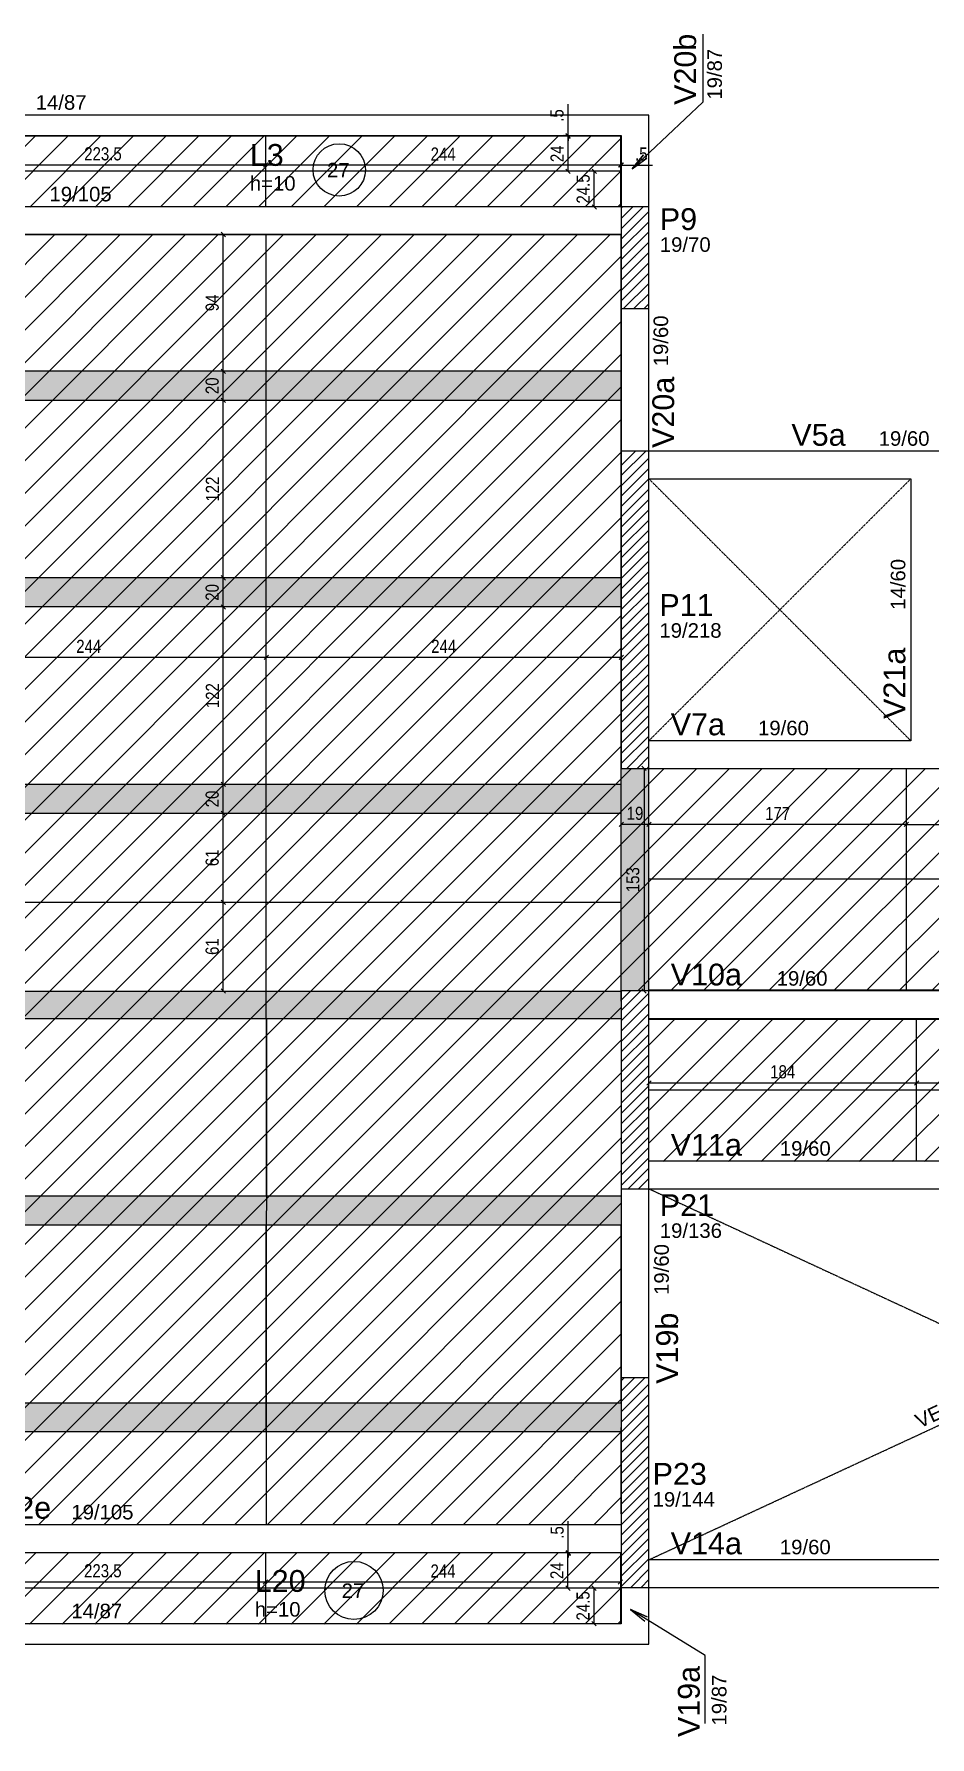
# Model space of a CAD drawing. Extents: x 2113 to 8441, y 350 to 3972.
# Drawn here: x 4570 to 5186, y 1948 to 3119 of the extents above; entities that cross this region are included whole.
import ezdxf

# ---------------------------------------------------------------- set-up
doc = ezdxf.new("R2010")
doc.units = 0
doc.linetypes.add('HIDDEN', pattern=[0.375, 0.25, -0.125])
for name, color, linetype in [('1', 1, 'Continuous'), ('2', 2, 'Continuous'), ('3', 3, 'Continuous'), ('4', 4, 'Continuous'), ('8', 8, 'Continuous'), ('COTA', 241, 'Continuous'), ('ES-VIGA', 3, 'Continuous'), ('Painéis', 200, 'Continuous'), ('Pilares', 5, 'Continuous'), ('SHAFT', 1, 'HIDDEN')]:
    doc.layers.add(name, color=color, linetype=linetype)
doc.layers.add('Hachura', color=251, linetype='Continuous', lineweight=9)
doc.layers.add('REAPROVEITAMENTO', color=251, linetype='Continuous', lineweight=9)
doc.styles.add('COTA TECNICA-50', font='techl___.ttf', dxfattribs={"height": 9})
doc.styles.get("Standard").update_dxf_attribs({"font": 'arial.ttf'})
doc.dimstyles.new('COTA PAINEL-50', dxfattribs={"dimtxt": 9, "dimasz": 3, "dimexe": 3, "dimexo": 3, "dimgap": 3, "dimtad": 1, "dimdec": 1, "dimzin": 12, "dimdsep": 46, "dimtxsty": 'COTA TECNICA-50', "dimblk1": 'OBLIQUE', "dimblk2": 'OBLIQUE', "dimsah": 1, "dimcen": 0.9, "dimclrd": 4, "dimclre": 4, "dimclrt": 240, "dimadec": 1, "dimazin": 3, "dimtfac": 1, "dimtdec": 1, "dimtmove": 0, "dimatfit": 3, "dimfxl": 1, "dimtolj": 1, "dimtzin": 12, "dimarcsym": 0})

# ---------------------------------------------------------------- blocks, each defined once
blk = doc.blocks.new('_Oblique')
at = {"color": 0, "linetype": 'ByBlock', "lineweight": -2}
blk.add_line((-0.5, -0.5), (0.5, 0.5), dxfattribs=at)
blk = doc.blocks.new('*D260')
at = {"layer": 'COTA', "color": 4, "lineweight": -2, "transparency": 16777216}
for p, q in [((4700.3, 2461), (4700.3, 2522)), ((4703.3, 2522), (4703.3, 2522))]:
    blk.add_line(p, q, dxfattribs=at)
at = {"layer": 'Defpoints', "color": 0, "transparency": 16777216}
for p in [(4700.3, 2522), (4700.3, 2522), (4700.3, 2461)]:
    blk.add_point(p, dxfattribs=at)
at = {"layer": 'COTA', "color": 4, "lineweight": -2, "transparency": 16777216, "xscale": 3, "yscale": 3, "zscale": 3}
for p, rotation in [((4700.3, 2522), 90), ((4700.3, 2461), 270)]:
    blk.add_blockref('_Oblique', p, dxfattribs=dict(at, rotation=rotation))
at = {"layer": 'COTA', "color": 240, "transparency": 16777216, "insert": (4692.7, 2491.5), "char_height": 9, "attachment_point": 5, "rotation": 90, "style": 'COTA TECNICA-50'}
blk.add_mtext('\\A1;61', dxfattribs=at)
blk = doc.blocks.new('*D150')
at = {"layer": 'COTA', "color": 4, "lineweight": -2, "transparency": 16777216}
blk.add_line((4700.3, 2522), (4700.3, 2583), dxfattribs=at)
at = {"layer": 'Defpoints', "color": 0, "transparency": 16777216}
for p in [(4700.3, 2583), (4700.3, 2583), (4700.3, 2522)]:
    blk.add_point(p, dxfattribs=at)
at = {"layer": 'COTA', "color": 4, "lineweight": -2, "transparency": 16777216, "xscale": 3, "yscale": 3, "zscale": 3}
for p, rotation in [((4700.3, 2583), 90), ((4700.3, 2522), 270)]:
    blk.add_blockref('_Oblique', p, dxfattribs=dict(at, rotation=rotation))
at = {"layer": 'COTA', "color": 240, "transparency": 16777216, "insert": (4692.7, 2552.5), "char_height": 9, "attachment_point": 5, "rotation": 90, "style": 'COTA TECNICA-50'}
blk.add_mtext('\\A1;61', dxfattribs=at)
blk = doc.blocks.new('*D151')
at = {"layer": 'COTA', "color": 4, "lineweight": -2, "transparency": 16777216}
blk.add_line((4973.8, 2690.3), (4729.8, 2690.3), dxfattribs=at)
at = {"layer": 'Defpoints', "color": 0, "transparency": 16777216}
for p in [(4729.8, 2690.3), (4729.8, 2690.3), (4973.8, 2690.3)]:
    blk.add_point(p, dxfattribs=at)
at = {"layer": 'COTA', "color": 4, "lineweight": -2, "transparency": 16777216, "xscale": 3, "yscale": 3, "zscale": 3, "rotation": 180}
blk.add_blockref('_Oblique', (4729.8, 2690.3), dxfattribs=at)
at = {"layer": 'COTA', "color": 4, "lineweight": -2, "transparency": 16777216, "xscale": 3, "yscale": 3, "zscale": 3}
blk.add_blockref('_Oblique', (4973.8, 2690.3), dxfattribs=at)
at = {"layer": 'COTA', "color": 240, "transparency": 16777216, "insert": (4851.8, 2697.9), "char_height": 9, "attachment_point": 5, "style": 'COTA TECNICA-50'}
blk.add_mtext('\\A1;244', dxfattribs=at)
blk = doc.blocks.new('*D152')
at = {"layer": 'COTA', "color": 4, "lineweight": -2, "transparency": 16777216}
for p, q in [((4485.8, 2693.3), (4485.8, 2693.3)), ((4729.8, 2690.3), (4485.8, 2690.3))]:
    blk.add_line(p, q, dxfattribs=at)
at = {"layer": 'Defpoints', "color": 0, "transparency": 16777216}
for p in [(4485.8, 2690.3), (4485.8, 2690.3), (4729.8, 2690.3)]:
    blk.add_point(p, dxfattribs=at)
at = {"layer": 'COTA', "color": 4, "lineweight": -2, "transparency": 16777216, "xscale": 3, "yscale": 3, "zscale": 3, "rotation": 180}
blk.add_blockref('_Oblique', (4485.8, 2690.3), dxfattribs=at)
at = {"layer": 'COTA', "color": 4, "lineweight": -2, "transparency": 16777216, "xscale": 3, "yscale": 3, "zscale": 3}
blk.add_blockref('_Oblique', (4729.8, 2690.3), dxfattribs=at)
at = {"layer": 'COTA', "color": 240, "transparency": 16777216, "insert": (4607.8, 2697.9), "char_height": 9, "attachment_point": 5, "style": 'COTA TECNICA-50'}
blk.add_mtext('\\A1;244', dxfattribs=at)
blk = doc.blocks.new('*D162')
at = {"layer": 'COTA', "color": 4, "lineweight": -2, "transparency": 16777216}
blk.add_line((4700.3, 2583), (4700.3, 2603), dxfattribs=at)
at = {"layer": 'Defpoints', "color": 0, "transparency": 16777216}
for p in [(4700.3, 2603), (4700.3, 2603), (4700.3, 2583)]:
    blk.add_point(p, dxfattribs=at)
at = {"layer": 'COTA', "color": 4, "lineweight": -2, "transparency": 16777216, "xscale": 3, "yscale": 3, "zscale": 3}
for p, rotation in [((4700.3, 2603), 90), ((4700.3, 2583), 270)]:
    blk.add_blockref('_Oblique', p, dxfattribs=dict(at, rotation=rotation))
at = {"layer": 'COTA', "color": 240, "transparency": 16777216, "insert": (4692.7, 2593), "char_height": 9, "attachment_point": 5, "rotation": 90, "style": 'COTA TECNICA-50'}
blk.add_mtext('\\A1;20', dxfattribs=at)
blk = doc.blocks.new('*D163')
at = {"layer": 'COTA', "color": 4, "lineweight": -2, "transparency": 16777216}
blk.add_line((4700.3, 2603), (4700.3, 2725), dxfattribs=at)
at = {"layer": 'Defpoints', "color": 0, "transparency": 16777216}
for p in [(4700.3, 2725), (4700.3, 2725), (4700.3, 2603)]:
    blk.add_point(p, dxfattribs=at)
at = {"layer": 'COTA', "color": 4, "lineweight": -2, "transparency": 16777216, "xscale": 3, "yscale": 3, "zscale": 3}
for p, rotation in [((4700.3, 2725), 90), ((4700.3, 2603), 270)]:
    blk.add_blockref('_Oblique', p, dxfattribs=dict(at, rotation=rotation))
at = {"layer": 'COTA', "color": 240, "transparency": 16777216, "insert": (4692.8, 2664), "char_height": 9, "attachment_point": 5, "rotation": 90, "style": 'COTA TECNICA-50'}
blk.add_mtext('\\A1;122', dxfattribs=at)
blk = doc.blocks.new('*D96')
at = {"layer": 'COTA', "color": 4, "lineweight": -2, "transparency": 16777216}
blk.add_line((4700.3, 2725), (4700.3, 2745), dxfattribs=at)
at = {"layer": 'Defpoints', "color": 0, "transparency": 16777216}
for p in [(4700.3, 2745), (4700.3, 2745), (4700.3, 2725)]:
    blk.add_point(p, dxfattribs=at)
at = {"layer": 'COTA', "color": 4, "lineweight": -2, "transparency": 16777216, "xscale": 3, "yscale": 3, "zscale": 3}
for p, rotation in [((4700.3, 2745), 90), ((4700.3, 2725), 270)]:
    blk.add_blockref('_Oblique', p, dxfattribs=dict(at, rotation=rotation))
at = {"layer": 'COTA', "color": 240, "transparency": 16777216, "insert": (4692.7, 2735), "char_height": 9, "attachment_point": 5, "rotation": 90, "style": 'COTA TECNICA-50'}
blk.add_mtext('\\A1;20', dxfattribs=at)
blk = doc.blocks.new('*D97')
at = {"layer": 'COTA', "color": 4, "lineweight": -2, "transparency": 16777216}
blk.add_line((4700.3, 2745), (4700.3, 2867), dxfattribs=at)
at = {"layer": 'Defpoints', "color": 0, "transparency": 16777216}
for p in [(4700.3, 2867), (4700.3, 2867), (4700.3, 2745)]:
    blk.add_point(p, dxfattribs=at)
at = {"layer": 'COTA', "color": 4, "lineweight": -2, "transparency": 16777216, "xscale": 3, "yscale": 3, "zscale": 3}
for p, rotation in [((4700.3, 2867), 90), ((4700.3, 2745), 270)]:
    blk.add_blockref('_Oblique', p, dxfattribs=dict(at, rotation=rotation))
at = {"layer": 'COTA', "color": 240, "transparency": 16777216, "insert": (4692.8, 2806), "char_height": 9, "attachment_point": 5, "rotation": 90, "style": 'COTA TECNICA-50'}
blk.add_mtext('\\A1;122', dxfattribs=at)
blk = doc.blocks.new('*D98')
at = {"layer": 'COTA', "color": 4, "lineweight": -2, "transparency": 16777216}
blk.add_line((4700.3, 2867), (4700.3, 2887), dxfattribs=at)
at = {"layer": 'Defpoints', "color": 0, "transparency": 16777216}
for p in [(4700.3, 2887), (4700.3, 2887), (4700.3, 2867)]:
    blk.add_point(p, dxfattribs=at)
at = {"layer": 'COTA', "color": 4, "lineweight": -2, "transparency": 16777216, "xscale": 3, "yscale": 3, "zscale": 3}
for p, rotation in [((4700.3, 2887), 90), ((4700.3, 2867), 270)]:
    blk.add_blockref('_Oblique', p, dxfattribs=dict(at, rotation=rotation))
at = {"layer": 'COTA', "color": 240, "transparency": 16777216, "insert": (4692.7, 2877), "char_height": 9, "attachment_point": 5, "rotation": 90, "style": 'COTA TECNICA-50'}
blk.add_mtext('\\A1;20', dxfattribs=at)
blk = doc.blocks.new('*D99')
at = {"layer": 'COTA', "color": 4, "lineweight": -2, "transparency": 16777216}
blk.add_line((4700.3, 2887), (4700.3, 2981), dxfattribs=at)
at = {"layer": 'Defpoints', "color": 0, "transparency": 16777216}
for p in [(4700.3, 2981), (4700.3, 2981), (4700.3, 2887)]:
    blk.add_point(p, dxfattribs=at)
at = {"layer": 'COTA', "color": 4, "lineweight": -2, "transparency": 16777216, "xscale": 3, "yscale": 3, "zscale": 3}
for p, rotation in [((4700.3, 2981), 90), ((4700.3, 2887), 270)]:
    blk.add_blockref('_Oblique', p, dxfattribs=dict(at, rotation=rotation))
at = {"layer": 'COTA', "color": 240, "transparency": 16777216, "insert": (4692.7, 2934), "char_height": 9, "attachment_point": 5, "rotation": 90, "style": 'COTA TECNICA-50'}
blk.add_mtext('\\A1;94', dxfattribs=at)
blk = doc.blocks.new('*D109')
at = {"layer": 'COTA', "color": 4, "lineweight": -2, "transparency": 16777216}
for p, q in [((5169.8, 2578.5), (5169.8, 2578.5)), ((5169.8, 2575.5), (5291.8, 2575.5)), ((5291.8, 2578.5), (5291.8, 2578.5))]:
    blk.add_line(p, q, dxfattribs=at)
at = {"layer": 'Defpoints', "color": 0, "transparency": 16777216}
for p in [(5169.8, 2575.5), (5291.8, 2575.5), (5291.8, 2575.5)]:
    blk.add_point(p, dxfattribs=at)
at = {"layer": 'COTA', "color": 4, "lineweight": -2, "transparency": 16777216, "xscale": 3, "yscale": 3, "zscale": 3, "rotation": 180}
blk.add_blockref('_Oblique', (5169.8, 2575.5), dxfattribs=at)
at = {"layer": 'COTA', "color": 4, "lineweight": -2, "transparency": 16777216, "xscale": 3, "yscale": 3, "zscale": 3}
blk.add_blockref('_Oblique', (5291.8, 2575.5), dxfattribs=at)
at = {"layer": 'COTA', "color": 240, "transparency": 16777216, "insert": (5230.8, 2583), "char_height": 9, "attachment_point": 5, "style": 'COTA TECNICA-50'}
blk.add_mtext('\\A1;122', dxfattribs=at)
blk = doc.blocks.new('*D111')
at = {"layer": 'COTA', "color": 4, "lineweight": -2, "transparency": 16777216}
blk.add_line((5169.8, 2575.5), (4992.8, 2575.5), dxfattribs=at)
at = {"layer": 'Defpoints', "color": 0, "transparency": 16777216}
for p in [(4992.8, 2575.5), (4992.8, 2575.5), (5169.8, 2575.5)]:
    blk.add_point(p, dxfattribs=at)
at = {"layer": 'COTA', "color": 4, "lineweight": -2, "transparency": 16777216, "xscale": 3, "yscale": 3, "zscale": 3, "rotation": 180}
blk.add_blockref('_Oblique', (4992.8, 2575.5), dxfattribs=at)
at = {"layer": 'COTA', "color": 4, "lineweight": -2, "transparency": 16777216, "xscale": 3, "yscale": 3, "zscale": 3}
blk.add_blockref('_Oblique', (5169.8, 2575.5), dxfattribs=at)
at = {"layer": 'COTA', "color": 240, "transparency": 16777216, "insert": (5081.3, 2583), "char_height": 9, "attachment_point": 5, "style": 'COTA TECNICA-50'}
blk.add_mtext('\\A1;177', dxfattribs=at)
blk = doc.blocks.new('*D112')
at = {"layer": 'COTA', "color": 4, "lineweight": -2, "transparency": 16777216}
blk.add_line((4992.8, 2575.5), (4973.8, 2575.5), dxfattribs=at)
at = {"layer": 'Defpoints', "color": 0, "transparency": 16777216}
for p in [(4973.8, 2575.5), (4973.8, 2575.5), (4992.8, 2575.5)]:
    blk.add_point(p, dxfattribs=at)
at = {"layer": 'COTA', "color": 4, "lineweight": -2, "transparency": 16777216, "xscale": 3, "yscale": 3, "zscale": 3, "rotation": 180}
blk.add_blockref('_Oblique', (4973.8, 2575.5), dxfattribs=at)
at = {"layer": 'COTA', "color": 4, "lineweight": -2, "transparency": 16777216, "xscale": 3, "yscale": 3, "zscale": 3}
blk.add_blockref('_Oblique', (4992.8, 2575.5), dxfattribs=at)
at = {"layer": 'COTA', "color": 240, "transparency": 16777216, "insert": (4983.3, 2583.1), "char_height": 9, "attachment_point": 5, "style": 'COTA TECNICA-50'}
blk.add_mtext('\\A1;19', dxfattribs=at)
blk = doc.blocks.new('*D246')
at = {"layer": 'COTA', "color": 4, "lineweight": -2, "transparency": 16777216}
for p, q in [((4989.5, 2614), (4989.5, 2461)), ((4989.8, 2461), (4986.5, 2461))]:
    blk.add_line(p, q, dxfattribs=at)
at = {"layer": 'Defpoints', "color": 0, "transparency": 16777216}
for p in [(4989.5, 2614), (4989.5, 2461), (4992.8, 2461)]:
    blk.add_point(p, dxfattribs=at)
at = {"layer": 'COTA', "color": 4, "lineweight": -2, "transparency": 16777216, "xscale": 3, "yscale": 3, "zscale": 3}
for p, rotation in [((4989.5, 2614), 90), ((4989.5, 2461), 270)]:
    blk.add_blockref('_Oblique', p, dxfattribs=dict(at, rotation=rotation))
at = {"layer": 'COTA', "color": 240, "transparency": 16777216, "insert": (4981.8, 2537.5), "char_height": 9, "attachment_point": 5, "rotation": 90, "style": 'COTA TECNICA-50'}
blk.add_mtext('\\A1;153', dxfattribs=at)
blk = doc.blocks.new('*D248')
at = {"layer": 'COTA', "color": 4, "lineweight": -2, "transparency": 16777216}
for p, q in [((4992.8, 2395.8), (4992.8, 2400.8)), ((5176.8, 2395.6), (5176.8, 2400.8)), ((4992.8, 2397.8), (5176.8, 2397.8))]:
    blk.add_line(p, q, dxfattribs=at)
at = {"layer": 'Defpoints', "color": 0, "transparency": 16777216}
for p in [(4992.8, 2392.8), (5176.8, 2397.8), (5176.8, 2392.6)]:
    blk.add_point(p, dxfattribs=at)
at = {"layer": 'COTA', "color": 4, "lineweight": -2, "transparency": 16777216, "xscale": 3, "yscale": 3, "zscale": 3, "rotation": 180}
blk.add_blockref('_Oblique', (4992.8, 2397.8), dxfattribs=at)
at = {"layer": 'COTA', "color": 4, "lineweight": -2, "transparency": 16777216, "xscale": 3, "yscale": 3, "zscale": 3}
blk.add_blockref('_Oblique', (5176.8, 2397.8), dxfattribs=at)
at = {"layer": 'COTA', "color": 240, "transparency": 16777216, "insert": (5084.8, 2405.4), "char_height": 9, "attachment_point": 5, "style": 'COTA TECNICA-50'}
blk.add_mtext('\\A1;184', dxfattribs=at)
blk = doc.blocks.new('*D249')
at = {"layer": 'COTA', "color": 4, "lineweight": -2, "transparency": 16777216}
blk.add_line((5176.8, 2397.8), (5298.8, 2397.8), dxfattribs=at)
at = {"layer": 'Defpoints', "color": 0, "transparency": 16777216}
for p in [(5176.8, 2397.8), (5298.8, 2397.8), (5298.8, 2397.8)]:
    blk.add_point(p, dxfattribs=at)
at = {"layer": 'COTA', "color": 4, "lineweight": -2, "transparency": 16777216, "xscale": 3, "yscale": 3, "zscale": 3, "rotation": 180}
blk.add_blockref('_Oblique', (5176.8, 2397.8), dxfattribs=at)
at = {"layer": 'COTA', "color": 4, "lineweight": -2, "transparency": 16777216, "xscale": 3, "yscale": 3, "zscale": 3}
blk.add_blockref('_Oblique', (5298.8, 2397.8), dxfattribs=at)
at = {"layer": 'COTA', "color": 240, "transparency": 16777216, "insert": (5237.8, 2405.3), "char_height": 9, "attachment_point": 5, "style": 'COTA TECNICA-50'}
blk.add_mtext('\\A1;122', dxfattribs=at)
blk = doc.blocks.new('*D79')
at = {"layer": 'COTA', "color": 4, "lineweight": -2, "transparency": 16777216}
blk.add_line((4955.3, 3000), (4955.3, 3024.5), dxfattribs=at)
at = {"layer": 'Defpoints', "color": 0, "transparency": 16777216}
for p in [(4955.3, 3024.5), (4955.3, 3024.5), (4955.3, 3000)]:
    blk.add_point(p, dxfattribs=at)
at = {"layer": 'COTA', "color": 4, "lineweight": -2, "transparency": 16777216, "xscale": 3, "yscale": 3, "zscale": 3}
for p, rotation in [((4955.3, 3024.5), 90), ((4955.3, 3000), 270)]:
    blk.add_blockref('_Oblique', p, dxfattribs=dict(at, rotation=rotation))
at = {"layer": 'COTA', "color": 240, "transparency": 16777216, "insert": (4947.7, 3012.3), "char_height": 9, "attachment_point": 5, "rotation": 90, "style": 'COTA TECNICA-50'}
blk.add_mtext('\\A1;24.5', dxfattribs=at)
blk = doc.blocks.new('*D80')
at = {"layer": 'COTA', "color": 4, "lineweight": -2, "transparency": 16777216}
blk.add_line((4937.3, 3024.5), (4937.3, 3048.5), dxfattribs=at)
at = {"layer": 'Defpoints', "color": 0, "transparency": 16777216}
for p in [(4937.3, 3048.5), (4937.3, 3048.5), (4937.3, 3024.5)]:
    blk.add_point(p, dxfattribs=at)
at = {"layer": 'COTA', "color": 4, "lineweight": -2, "transparency": 16777216, "xscale": 3, "yscale": 3, "zscale": 3}
for p, rotation in [((4937.3, 3048.5), 90), ((4937.3, 3024.5), 270)]:
    blk.add_blockref('_Oblique', p, dxfattribs=dict(at, rotation=rotation))
at = {"layer": 'COTA', "color": 240, "transparency": 16777216, "insert": (4929.7, 3036.5), "char_height": 9, "attachment_point": 5, "rotation": 90, "style": 'COTA TECNICA-50'}
blk.add_mtext('\\A1;24', dxfattribs=at)
blk = doc.blocks.new('*D81')
at = {"layer": 'COTA', "color": 4, "lineweight": -2, "transparency": 16777216}
for p, q in [((4937.3, 3049), (4937.3, 3070.6)), ((4934.5, 3049), (4934.3, 3049)), ((4937.3, 3048.5), (4937.3, 3049)), ((4937.3, 3048.5), (4937.3, 3045.5))]:
    blk.add_line(p, q, dxfattribs=at)
at = {"layer": 'Defpoints', "color": 0, "transparency": 16777216}
for p in [(4937.3, 3049), (4937.3, 3048.5), (4937.5, 3049)]:
    blk.add_point(p, dxfattribs=at)
at = {"layer": 'COTA', "color": 4, "lineweight": -2, "transparency": 16777216, "xscale": 3, "yscale": 3, "zscale": 3}
for p, rotation in [((4937.3, 3049), 270), ((4937.3, 3048.5), 90)]:
    blk.add_blockref('_Oblique', p, dxfattribs=dict(at, rotation=rotation))
at = {"layer": 'COTA', "color": 240, "transparency": 16777216, "insert": (4929.7, 3062.8), "char_height": 9, "attachment_point": 5, "rotation": 90, "style": 'COTA TECNICA-50'}
blk.add_mtext('\\A1;.5', dxfattribs=at)
blk = doc.blocks.new('*D238')
at = {"layer": 'COTA', "color": 4, "lineweight": -2, "transparency": 16777216}
for p, q in [((4729.4, 3031.4), (4729.4, 3031.7)), ((4973.4, 3028.7), (4729.4, 3028.7))]:
    blk.add_line(p, q, dxfattribs=at)
at = {"layer": 'Defpoints', "color": 0, "transparency": 16777216}
for p in [(4729.4, 3028.7), (4729.4, 3028.4), (4973.4, 3028.7)]:
    blk.add_point(p, dxfattribs=at)
at = {"layer": 'COTA', "color": 4, "lineweight": -2, "transparency": 16777216, "xscale": 3, "yscale": 3, "zscale": 3, "rotation": 180}
blk.add_blockref('_Oblique', (4729.4, 3028.7), dxfattribs=at)
at = {"layer": 'COTA', "color": 4, "lineweight": -2, "transparency": 16777216, "xscale": 3, "yscale": 3, "zscale": 3}
blk.add_blockref('_Oblique', (4973.4, 3028.7), dxfattribs=at)
at = {"layer": 'COTA', "color": 240, "transparency": 16777216, "insert": (4851.4, 3036.3), "char_height": 9, "attachment_point": 5, "style": 'COTA TECNICA-50'}
blk.add_mtext('\\A1;244', dxfattribs=at)
blk = doc.blocks.new('*D82')
at = {"layer": 'COTA', "color": 4, "lineweight": -2, "transparency": 16777216}
blk.add_line((4729.4, 3028.7), (4505.9, 3028.7), dxfattribs=at)
at = {"layer": 'Defpoints', "color": 0, "transparency": 16777216}
for p in [(4505.9, 3028.7), (4505.9, 3028.7), (4729.4, 3028.7)]:
    blk.add_point(p, dxfattribs=at)
at = {"layer": 'COTA', "color": 4, "lineweight": -2, "transparency": 16777216, "xscale": 3, "yscale": 3, "zscale": 3, "rotation": 180}
blk.add_blockref('_Oblique', (4505.9, 3028.7), dxfattribs=at)
at = {"layer": 'COTA', "color": 4, "lineweight": -2, "transparency": 16777216, "xscale": 3, "yscale": 3, "zscale": 3}
blk.add_blockref('_Oblique', (4729.4, 3028.7), dxfattribs=at)
at = {"layer": 'COTA', "color": 240, "transparency": 16777216, "insert": (4617.6, 3036.4), "char_height": 9, "attachment_point": 5, "style": 'COTA TECNICA-50'}
blk.add_mtext('\\A1;223.5', dxfattribs=at)
blk = doc.blocks.new('*D91')
at = {"layer": 'COTA', "color": 4, "lineweight": -2, "transparency": 16777216}
blk.add_line((4955.2, 2026), (4955.2, 2050.5), dxfattribs=at)
at = {"layer": 'Defpoints', "color": 0, "transparency": 16777216}
for p in [(4955.2, 2050.5), (4955.2, 2050.5), (4955.2, 2026)]:
    blk.add_point(p, dxfattribs=at)
at = {"layer": 'COTA', "color": 4, "lineweight": -2, "transparency": 16777216, "xscale": 3, "yscale": 3, "zscale": 3}
for p, rotation in [((4955.2, 2050.5), 90), ((4955.2, 2026), 270)]:
    blk.add_blockref('_Oblique', p, dxfattribs=dict(at, rotation=rotation))
at = {"layer": 'COTA', "color": 240, "transparency": 16777216, "insert": (4947.6, 2038.3), "char_height": 9, "attachment_point": 5, "rotation": 90, "style": 'COTA TECNICA-50'}
blk.add_mtext('\\A1;24.5', dxfattribs=at)
blk = doc.blocks.new('*D92')
at = {"layer": 'COTA', "color": 4, "lineweight": -2, "transparency": 16777216}
blk.add_line((4937.2, 2050.5), (4937.2, 2074.5), dxfattribs=at)
at = {"layer": 'Defpoints', "color": 0, "transparency": 16777216}
for p in [(4937.2, 2074.5), (4937.2, 2074.5), (4937.2, 2050.5)]:
    blk.add_point(p, dxfattribs=at)
at = {"layer": 'COTA', "color": 4, "lineweight": -2, "transparency": 16777216, "xscale": 3, "yscale": 3, "zscale": 3}
for p, rotation in [((4937.2, 2074.5), 90), ((4937.2, 2050.5), 270)]:
    blk.add_blockref('_Oblique', p, dxfattribs=dict(at, rotation=rotation))
at = {"layer": 'COTA', "color": 240, "transparency": 16777216, "insert": (4929.6, 2062.5), "char_height": 9, "attachment_point": 5, "rotation": 90, "style": 'COTA TECNICA-50'}
blk.add_mtext('\\A1;24', dxfattribs=at)
blk = doc.blocks.new('*D93')
at = {"layer": 'COTA', "color": 4, "lineweight": -2, "transparency": 16777216}
for p, q in [((4937.4, 2075), (4937.4, 2096.6)), ((4937.4, 2074.5), (4937.4, 2075)), ((4937.4, 2074.5), (4937.4, 2071.5))]:
    blk.add_line(p, q, dxfattribs=at)
at = {"layer": 'Defpoints', "color": 0, "transparency": 16777216}
for p in [(4937.4, 2075), (4937.4, 2075), (4937.4, 2074.5)]:
    blk.add_point(p, dxfattribs=at)
at = {"layer": 'COTA', "color": 4, "lineweight": -2, "transparency": 16777216, "xscale": 3, "yscale": 3, "zscale": 3}
for p, rotation in [((4937.4, 2075), 270), ((4937.4, 2074.5), 90)]:
    blk.add_blockref('_Oblique', p, dxfattribs=dict(at, rotation=rotation))
at = {"layer": 'COTA', "color": 240, "transparency": 16777216, "insert": (4929.8, 2088.8), "char_height": 9, "attachment_point": 5, "rotation": 90, "style": 'COTA TECNICA-50'}
blk.add_mtext('\\A1;.5', dxfattribs=at)
blk = doc.blocks.new('*D243')
at = {"layer": 'COTA', "color": 4, "lineweight": -2, "transparency": 16777216}
blk.add_line((4973.3, 2054.7), (4729.3, 2054.7), dxfattribs=at)
at = {"layer": 'Defpoints', "color": 0, "transparency": 16777216}
for p in [(4729.3, 2054.7), (4729.3, 2054.7), (4973.3, 2054.7)]:
    blk.add_point(p, dxfattribs=at)
at = {"layer": 'COTA', "color": 4, "lineweight": -2, "transparency": 16777216, "xscale": 3, "yscale": 3, "zscale": 3, "rotation": 180}
blk.add_blockref('_Oblique', (4729.3, 2054.7), dxfattribs=at)
at = {"layer": 'COTA', "color": 4, "lineweight": -2, "transparency": 16777216, "xscale": 3, "yscale": 3, "zscale": 3}
blk.add_blockref('_Oblique', (4973.3, 2054.7), dxfattribs=at)
at = {"layer": 'COTA', "color": 240, "transparency": 16777216, "insert": (4851.3, 2062.3), "char_height": 9, "attachment_point": 5, "style": 'COTA TECNICA-50'}
blk.add_mtext('\\A1;244', dxfattribs=at)
blk = doc.blocks.new('*D94')
at = {"layer": 'COTA', "color": 4, "lineweight": -2, "transparency": 16777216}
blk.add_line((4729.3, 2054.7), (4505.8, 2054.7), dxfattribs=at)
at = {"layer": 'Defpoints', "color": 0, "transparency": 16777216}
for p in [(4505.8, 2054.7), (4505.8, 2054.7), (4729.3, 2054.7)]:
    blk.add_point(p, dxfattribs=at)
at = {"layer": 'COTA', "color": 4, "lineweight": -2, "transparency": 16777216, "xscale": 3, "yscale": 3, "zscale": 3, "rotation": 180}
blk.add_blockref('_Oblique', (4505.8, 2054.7), dxfattribs=at)
at = {"layer": 'COTA', "color": 4, "lineweight": -2, "transparency": 16777216, "xscale": 3, "yscale": 3, "zscale": 3}
blk.add_blockref('_Oblique', (4729.3, 2054.7), dxfattribs=at)
at = {"layer": 'COTA', "color": 240, "transparency": 16777216, "insert": (4617.5, 2062.4), "char_height": 9, "attachment_point": 5, "style": 'COTA TECNICA-50'}
blk.add_mtext('\\A1;223.5', dxfattribs=at)
blk = doc.blocks.new('*D48')
at = {"layer": 'COTA', "color": 4, "lineweight": -2, "transparency": 16777216}
for p, q in [((4973.4, 3028.7), (4970.4, 3028.7)), ((4973.4, 3028.7), (4973.8, 3028.7)), ((4973.8, 3028.7), (4995.4, 3028.7))]:
    blk.add_line(p, q, dxfattribs=at)
at = {"layer": 'Defpoints', "color": 0, "transparency": 16777216}
for p in [(4973.4, 3028.7), (4973.8, 3028.7), (4973.8, 3028.7)]:
    blk.add_point(p, dxfattribs=at)
at = {"layer": 'COTA', "color": 4, "lineweight": -2, "transparency": 16777216, "xscale": 3, "yscale": 3, "zscale": 3}
blk.add_blockref('_Oblique', (4973.4, 3028.7), dxfattribs=at)
at = {"layer": 'COTA', "color": 4, "lineweight": -2, "transparency": 16777216, "xscale": 3, "yscale": 3, "zscale": 3, "rotation": 180}
blk.add_blockref('_Oblique', (4973.8, 3028.7), dxfattribs=at)
at = {"layer": 'COTA', "color": 240, "transparency": 16777216, "insert": (4987.6, 3036.3), "char_height": 9, "attachment_point": 5, "style": 'COTA TECNICA-50'}
blk.add_mtext('\\A1;.5', dxfattribs=at)

msp = doc.modelspace()

# ---------------------------------------------------------------- hatches: boundary and pattern name
at = {"layer": 'Hachura', "linetype": 'ByBlock'}
h = msp.add_hatch(color=256, dxfattribs=at)
h.dxf.hatch_style = 1
h.paths.add_polyline_path([(3041.34, 2886.99), (3041.34, 2866.96), (4973.84, 2866.96), (4973.84, 2886.99)])
h = msp.add_hatch(color=256, dxfattribs=at)
h.dxf.hatch_style = 1
h.paths.add_polyline_path([(3041.34, 2744.99), (3041.34, 2724.96), (4973.84, 2724.96), (4973.84, 2744.99)])
h = msp.add_hatch(color=256, dxfattribs=at)
h.dxf.hatch_style = 1
h.paths.add_polyline_path([(4992.8, 2460.99), (4973.76, 2460.99), (4973.84, 2613.99), (4992.89, 2613.99)])
h = msp.add_hatch(color=256, dxfattribs=at)
h.dxf.hatch_style = 1
h.paths.add_polyline_path([(3388.34, 2602.99), (3388.34, 2582.96), (4973.84, 2582.96), (4973.84, 2602.99)])
h.paths.add_polyline_path([(3122.35, 2602.99), (3122.35, 2582.96), (3369.34, 2582.96), (3369.34, 2602.99)])
h = msp.add_hatch(color=256, dxfattribs=at)
h.dxf.hatch_style = 1
h.paths.add_polyline_path([(4973.84, 2460.99), (4546.34, 2460.99), (4546.34, 2441.99), (4973.84, 2441.99)])
h = msp.add_hatch(color=256, dxfattribs=at)
h.dxf.hatch_style = 1
h.paths.add_polyline_path([(4730.02, 2319.99), (4730.02, 2299.95), (4485.94, 2299.95), (4485.94, 2319.99)])
h = msp.add_hatch(color=256, dxfattribs=at)
h.dxf.hatch_style = 1
h.paths.add_polyline_path([(4973.85, 2319.99), (4973.85, 2299.95), (4729.94, 2299.95), (4729.94, 2319.99)])
h = msp.add_hatch(color=256, dxfattribs=at)
h.dxf.hatch_style = 1
h.paths.add_polyline_path([(4729.77, 2177.95), (4729.77, 2157.92), (4485.7, 2157.92), (4485.7, 2177.95)])
h = msp.add_hatch(color=256, dxfattribs=at)
h.dxf.hatch_style = 1
h.paths.add_polyline_path([(4973.85, 2177.95), (4973.85, 2157.92), (4729.77, 2157.92), (4729.77, 2177.95)])
at = {"layer": 'REAPROVEITAMENTO', "linetype": 'ByBlock'}
h = msp.add_hatch(dxfattribs=at)
h.set_pattern_fill('ANSI31', color=256, scale=5, style=2)
h.set_pattern_definition([(45, (-119.712, 176.307), (-11.22532, 11.22532), [])])
h.paths.add_polyline_path([(4973.85, 3049.14), (4505.85, 3048.92), (4505.85, 2999.84), (4973.85, 3000.05)])
h = msp.add_hatch(dxfattribs=at)
h.set_pattern_fill('ANSI31', color=256, scale=5, style=2)
h.set_pattern_definition([(45, (-177.575, 59.765), (-11.22532, 11.22532), [])])
h.paths.add_polyline_path([(4973.84, 2980.99), (3122.34, 2980.99), (3041.34, 2980.99), (3041.34, 2094.03), (4973.84, 2094.03)])
h = msp.add_hatch(dxfattribs=at)
h.set_pattern_fill('ANSI31', color=256, scale=5, style=2)
h.set_pattern_definition([(45, (-177.571, 59.747), (-11.22532, 11.22532), [])])
h.paths.add_polyline_path([(5561.84, 2613.97), (5376.35, 2613.97), (4973.84, 2613.97), (4973.84, 2461.47), (5561.84, 2461.47)])
h.paths.add_polyline_path([(5334.43, 2484.13), (5334.43, 2515.82), (5315.91, 2515.82), (5315.91, 2484.13)], flags=16)
h = msp.add_hatch(dxfattribs=at)
h.set_pattern_fill('ANSI31', color=256, scale=5, style=2)
h.set_pattern_definition([(45, (-177.627, 59.583), (-11.22532, 11.22532), [])])
h.paths.add_polyline_path([(5542.79, 2441.27), (4992.79, 2441.31), (4992.79, 2343.8), (5542.79, 2343.77)])
h.paths.add_polyline_path([(5052.85, 2417.76), (5095.35, 2417.76), (5095.35, 2440.35), (5052.85, 2440.35)], flags=16)
h.paths.add_polyline_path([(5054.07, 2401.8), (5090.64, 2401.8), (5090.64, 2417.11), (5054.07, 2417.11)], flags=16)
h.paths.add_polyline_path([(5072.67, 2396.49), (5096.01, 2396.49), (5096.01, 2415.02), (5072.67, 2415.02)], flags=16)
h.paths.add_polyline_path([(5097.61, 2401.5), (5162.43, 2401.5), (5162.43, 2438.81), (5097.61, 2438.81)], flags=16)
h = msp.add_hatch(dxfattribs=at)
h.set_pattern_fill('ANSI31', color=256, scale=5, style=2)
h.set_pattern_definition([(45, (-119.794, -797.79), (-11.22532, 11.22532), [])])
h.paths.add_polyline_path([(4973.77, 2075.08), (4505.77, 2074.86), (4505.77, 2025.75), (4973.77, 2025.95)])

# ---------------------------------------------------------------- linework, layer by layer
at = {"layer": '1', "linetype": 'Continuous'}
for p, q in [((4992.84, 3063.03), (4992.84, 3063.03)), ((4992.84, 3063.03), (4992.84, 3063.03)), ((4992.84, 3063.03), (4992.84, 3063.03)), ((4973.84, 3049.03), (4973.84, 3049.03)), ((4973.84, 3049.03), (4973.84, 3049.03)), ((4973.84, 3049.03), (4973.84, 3049.03)), ((4973.84, 3049.03), (4973.84, 3049.03)), ((4667.99, 2094.03), (4667.99, 2094.03)), ((4973.85, 2026.03), (4973.85, 2026.03)), ((4973.85, 2026.03), (4973.85, 2026.03)), ((4992.85, 2012.03), (4992.85, 2012.03)), ((4992.85, 2012.03), (4992.85, 2012.03)), ((4992.85, 2012.03), (4992.85, 2012.03))]:
    msp.add_line(p, q, dxfattribs=at)
at = {"layer": '3', "color": 1, "linetype": 'Continuous'}
for centre, radius in [((4780, 3025.43), 18), ((4790.08, 2048.91), 20)]:
    msp.add_circle(centre, radius, dxfattribs=at)
at = {"layer": '8', "linetype": 'Continuous'}
for p, q in [((4973.84, 2984.96), (4988.91, 3000.03)), ((4973.84, 2992.03), (4981.84, 3000.03)), ((4973.84, 2999.1), (4974.77, 3000.03)), ((4973.84, 2977.89), (4992.84, 2996.89)), ((4992.84, 3000.03), (4992.84, 3000.03)), ((4992.84, 3000.03), (4992.84, 3000.03)), ((4973.84, 2970.81), (4992.84, 2989.81)), ((4973.84, 2963.74), (4992.84, 2982.74)), ((4973.84, 2981.03), (4973.84, 2981.03)), ((4973.84, 2956.67), (4992.84, 2975.67)), ((4973.84, 2949.6), (4992.84, 2968.6)), ((4973.84, 2942.53), (4992.84, 2961.53)), ((4983.34, 2965.03), (4983.34, 2965.03)), ((4973.84, 2935.46), (4992.84, 2954.46)), ((4975.48, 2930.03), (4992.84, 2947.39)), ((4982.55, 2930.03), (4992.84, 2940.32)), ((4973.84, 2930.03), (4973.84, 2930.03)), ((4973.84, 2930.03), (4973.84, 2930.03)), ((4989.62, 2930.03), (4992.84, 2933.25)), ((4992.84, 2930.03), (4992.84, 2930.03)), ((4992.84, 2930.03), (4992.84, 2930.03)), ((4973.84, 2815.25), (4990.62, 2832.03)), ((4973.84, 2822.32), (4983.55, 2832.03)), ((4973.84, 2808.18), (4992.84, 2827.18)), ((4992.84, 2832.03), (4992.84, 2832.03)), ((4973.84, 2801.11), (4992.84, 2820.11)), ((4973.84, 2794.04), (4992.84, 2813.04)), ((4973.84, 2786.97), (4992.84, 2805.97)), ((4973.84, 2779.9), (4992.84, 2798.9)), ((4973.84, 2772.82), (4992.84, 2791.82)), ((4973.84, 2765.75), (4992.84, 2784.75)), ((4973.84, 2758.68), (4992.84, 2777.68)), ((4973.84, 2751.61), (4992.84, 2770.61)), ((4973.84, 2744.54), (4992.84, 2763.54)), ((4973.84, 2737.47), (4992.84, 2756.47)), ((4973.84, 2730.4), (4992.84, 2749.4)), ((4973.84, 2723.33), (4992.84, 2742.33)), ((4973.84, 2716.26), (4992.84, 2735.26)), ((4973.84, 2709.18), (4992.84, 2728.18)), ((4973.84, 2702.11), (4992.84, 2721.11)), ((4983.34, 2723.03), (4983.34, 2723.03)), ((4973.84, 2695.04), (4992.84, 2714.04)), ((4973.84, 2687.97), (4992.84, 2706.97)), ((4973.84, 2680.9), (4992.84, 2699.9)), ((4973.84, 2673.83), (4992.84, 2692.83)), ((4973.84, 2666.76), (4992.84, 2685.76)), ((4973.84, 2659.69), (4992.84, 2678.69)), ((4973.84, 2652.62), (4992.84, 2671.62)), ((4973.84, 2645.55), (4992.84, 2664.55)), ((4973.84, 2638.47), (4992.84, 2657.47)), ((4973.84, 2631.4), (4992.84, 2650.4)), ((4973.84, 2624.33), (4992.84, 2643.33)), ((4973.84, 2617.26), (4992.84, 2636.26)), ((4977.68, 2614.03), (4992.84, 2629.19)), ((4984.75, 2614.03), (4992.84, 2622.12)), ((4973.84, 2614.03), (4973.84, 2614.03)), ((4973.84, 2614.03), (4973.84, 2614.03)), ((4973.84, 2614.03), (4973.84, 2614.03)), ((4991.82, 2614.03), (4992.84, 2615.05)), ((4973.84, 2447.56), (4987.32, 2461.03)), ((4973.84, 2454.63), (4980.24, 2461.03)), ((4973.84, 2461.03), (4973.84, 2461.03)), ((4973.84, 2461.03), (4973.84, 2461.03)), ((4973.84, 2461.03), (4973.84, 2461.03)), ((4973.84, 2461.03), (4973.84, 2461.03)), ((4973.84, 2461.03), (4973.84, 2461.03)), ((4973.84, 2440.49), (4992.84, 2459.49)), ((4992.84, 2461.03), (4992.84, 2461.03)), ((4992.84, 2461.03), (4992.84, 2461.03)), ((4992.85, 2461.03), (4992.85, 2461.03)), ((4973.84, 2433.41), (4992.84, 2452.41)), ((4973.84, 2426.34), (4992.84, 2445.34)), ((4973.84, 2419.27), (4992.84, 2438.27)), ((4973.84, 2412.2), (4992.84, 2431.2)), ((4973.84, 2405.13), (4992.84, 2424.13)), ((4973.84, 2398.06), (4992.84, 2417.06)), ((4973.84, 2390.99), (4992.84, 2409.99)), ((4973.84, 2383.92), (4992.84, 2402.92)), ((4973.84, 2376.85), (4992.84, 2395.85)), ((4973.84, 2369.77), (4992.84, 2388.77)), ((4983.34, 2393.03), (4983.34, 2393.03)), ((4973.84, 2362.7), (4992.84, 2381.7)), ((4973.84, 2355.63), (4992.84, 2374.63)), ((4973.84, 2348.56), (4992.84, 2367.56)), ((4973.84, 2341.49), (4992.84, 2360.49)), ((4973.84, 2334.42), (4992.84, 2353.42)), ((4973.84, 2327.35), (4992.84, 2346.35)), ((4978.59, 2325.03), (4992.84, 2339.28)), ((4985.67, 2325.03), (4992.84, 2332.21)), ((4973.84, 2325.03), (4973.84, 2325.03)), ((4973.84, 2325.03), (4973.84, 2325.03)), ((4992.74, 2325.03), (4992.84, 2325.14)), ((4992.85, 2325.03), (4992.85, 2325.03)), ((4973.85, 2178.86), (4990.02, 2195.03)), ((4973.85, 2185.93), (4982.94, 2195.03)), ((4973.85, 2193), (4975.87, 2195.03)), ((4973.85, 2195.03), (4973.85, 2195.03)), ((4973.85, 2195.03), (4973.85, 2195.03)), ((4973.85, 2171.79), (4992.85, 2190.79)), ((4992.85, 2195.03), (4992.85, 2195.03)), ((4973.85, 2164.72), (4992.85, 2183.72)), ((4973.85, 2157.65), (4992.85, 2176.65)), ((4973.85, 2150.58), (4992.85, 2169.58)), ((4973.85, 2143.51), (4992.85, 2162.51)), ((4973.85, 2101.53), (4973.85, 2160.9)), ((4973.85, 2136.43), (4992.85, 2155.43)), ((4973.85, 2129.36), (4992.85, 2148.36)), ((4973.85, 2122.29), (4992.85, 2141.29)), ((4973.85, 2115.22), (4992.85, 2134.22)), ((4973.85, 2108.15), (4992.85, 2127.15)), ((4973.85, 2101.08), (4992.85, 2120.08)), ((4983.35, 2123.03), (4983.35, 2123.03)), ((4973.85, 2094.01), (4992.85, 2113.01)), ((4973.85, 2086.94), (4992.85, 2105.94)), ((4973.85, 2079.87), (4992.85, 2098.87)), ((4973.85, 2094.03), (4973.85, 2094.03)), ((4973.85, 2072.79), (4992.85, 2091.79)), ((4973.85, 2065.72), (4992.85, 2084.72)), ((4973.85, 2058.65), (4992.85, 2077.65)), ((4973.85, 2051.58), (4992.85, 2070.58)), ((4980.37, 2051.03), (4992.85, 2063.51)), ((4987.44, 2051.03), (4992.85, 2056.44)), ((4992.85, 2051.03), (4992.85, 2051.03))]:
    msp.add_line(p, q, dxfattribs=at)
at = {"layer": 'ES-VIGA', "linetype": 'Continuous'}
for p, q in [((4992.85, 2012.03), (4992.85, 2051.03)), ((4496.34, 2012.03), (4992.85, 2012.03))]:
    msp.add_line(p, q, dxfattribs=at)
for points in [[(5029.99, 3118.79), (5029.99, 3072.04), (4981.32, 3026.13), (4989.22, 3035.82), (4981.32, 3026.13), (4991.46, 3033.45)], [(4992.84, 3063.03), (4496.34, 3063.03)], [(4992.84, 3000.03), (4992.84, 3063.03)], [(4505.84, 3049.03), (4973.84, 3049.03)], [(4973.84, 3049.03), (4973.84, 3000.03)], [(4973.84, 3000.03), (4505.84, 3000.03)], [(4505.84, 2981.03), (4973.84, 2981.03)], [(4973.84, 2930.03), (4973.84, 2832.03)], [(4992.84, 2832.03), (4992.84, 2930.03)], [(5179.84, 2832.03), (4992.84, 2832.03)], [(5373.85, 2832.03), (5179.84, 2832.03)], [(4992.84, 2813.03), (5172.84, 2813.03)], [(5172.84, 2813.03), (5172.84, 2633.03)], [(5172.84, 2633.03), (4992.84, 2633.03)], [(4992.84, 2614.03), (5179.84, 2614.03)], [(5179.84, 2614.03), (5373.85, 2614.03)], [(5542.84, 2461.03), (4992.84, 2461.03)], [(4992.84, 2442.03), (5542.84, 2442.03)], [(5542.84, 2344.03), (4992.84, 2344.03)], [(4973.85, 2325.03), (4973.85, 2195.03)], [(4992.84, 2325.03), (5542.84, 2325.03)], [(4992.85, 2195.03), (4992.85, 2325.03)], [(4973.85, 2094.03), (4505.84, 2094.03)], [(4505.84, 2075.03), (4973.85, 2075.03)], [(5542.84, 2070.03), (4992.85, 2070.03)], [(4973.85, 2051.03), (4973.85, 2026.03)], [(4992.85, 2051.03), (5542.84, 2051.03)], [(4973.85, 2026.03), (4505.84, 2026.03)], [(5031.43, 1957.46), (5031.43, 2004.2), (4980.29, 2035.82), (4991.69, 2030.69), (4980.29, 2035.82), (4989.97, 2027.91)]]:
    msp.add_lwpolyline(points, dxfattribs=at)
at = {"layer": 'Painéis'}
for p, q in [((4973.35, 3048.53), (4505.85, 3048.53)), ((4729.35, 3048.53), (4729.35, 3000.03)), ((4973.35, 3048.53), (4973.35, 3000.03)), ((4973.85, 3024.53), (4505.85, 3024.53)), ((4973.84, 2980.99), (3041.34, 2980.99)), ((4729.84, 2441.99), (4729.84, 2980.99)), ((4973.84, 2453.99), (4973.84, 2980.99)), ((4973.84, 2887), (3041.34, 2886.99)), ((4973.84, 2866.99), (3041.34, 2866.99)), ((4973.84, 2744.99), (3041.34, 2744.99)), ((4973.84, 2724.99), (3041.34, 2724.99)), ((4992.84, 2460.99), (4992.84, 2613.99)), ((5169.84, 2461.47), (5169.84, 2613.97)), ((4973.84, 2602.99), (3388.34, 2602.99)), ((4973.84, 2582.99), (3388.34, 2582.99)), ((5535.84, 2537.92), (4992.85, 2537.92)), ((4485.84, 2521.99), (4973.84, 2521.99)), ((3388.34, 2461), (4973.84, 2460.99)), ((5535.84, 2461.47), (4992.85, 2461.47)), ((5169.84, 2460.97), (5169.84, 2460.97)), ((3388.34, 2442), (4973.84, 2441.99)), ((5542.79, 2441.31), (4992.79, 2441.31)), ((5176.79, 2343.81), (5176.79, 2441.31)), ((5542.79, 2392.76), (4992.79, 2392.76)), ((4729.94, 2319.99), (4729.77, 2299.95)), ((4973.85, 2319.99), (4973.85, 2299.95)), ((4729.77, 2177.95), (4729.77, 2093.99)), ((4729.27, 2075.03), (4729.27, 2026.03)), ((4973.27, 2075.03), (4973.27, 2026.03)), ((4973.77, 2050.53), (4505.77, 2050.53))]:
    msp.add_line(p, q, dxfattribs=at)
for points in [[(4485.94, 2441.99), (4730.02, 2441.99), (4730.02, 2319.99), (4485.94, 2319.99)], [(4729.94, 2441.99), (4973.85, 2441.99), (4973.85, 2319.99), (4729.94, 2319.99)], [(4729.77, 2177.95), (4729.77, 2299.95), (4485.77, 2299.95), (4485.77, 2177.95)], [(4973.85, 2177.95), (4973.85, 2299.95), (4729.77, 2299.95), (4729.77, 2177.95)], [(4729.77, 2177.95), (4729.77, 2157.92), (4485.7, 2157.92), (4485.7, 2177.95)], [(4973.85, 2177.95), (4973.85, 2157.92), (4729.77, 2157.92), (4729.77, 2177.95)]]:
    msp.add_lwpolyline(points, close=True, dxfattribs=at)
at = {"layer": 'Pilares', "linetype": 'Continuous'}
for points in [[(4973.84, 2930.03), (4992.84, 2930.03), (4992.84, 3000.03), (4973.84, 3000.03), (4973.84, 2930.03)], [(4973.84, 2614.03), (4992.84, 2614.03), (4992.84, 2832.03), (4973.84, 2832.03), (4973.84, 2614.03)], [(4973.84, 2325.03), (4992.84, 2325.03), (4992.84, 2461.03), (4973.84, 2461.03), (4973.84, 2325.03)], [(4973.85, 2051.03), (4992.85, 2051.03), (4992.85, 2195.03), (4973.85, 2195.03), (4973.85, 2051.03)]]:
    msp.add_lwpolyline(points, dxfattribs=at)
at = {"layer": 'SHAFT'}
for p, q in [((4992.84, 2633.03), (5172.84, 2813.03)), ((4992.84, 2813.03), (5172.84, 2633.03)), ((4992.85, 2070.03), (5542.84, 2325.03)), ((4992.85, 2325.03), (5542.84, 2070.03))]:
    msp.add_line(p, q, dxfattribs=at)

# ---------------------------------------------------------------- texts
at = {"layer": '1', "linetype": 'Continuous'}
msp.add_text('VER FORMA DA ESCADA 1', height=10, rotation=24.8744, dxfattribs=at).set_placement((5178.9, 2160.16))
at = {"layer": '2', "linetype": 'Continuous'}
for s, p in [('19/87', (5043.01, 3073.69)), ('19/60', (5006.02, 2890.4)), ('14/60', (5169.09, 2723.03)), ('19/60', (5006.52, 2252.09)), ('19/87', (5046.15, 1956.1))]:
    msp.add_text(s, height=10, rotation=90, dxfattribs=at).set_placement(p)
for s, p in [('14/87', (4571.34, 3066.78)), ('h=10', (4718.53, 3011.18)), ('27', (4771.57, 3020.26)), ('19/105', (4580.84, 3003.78)), ('19/70', (5000.34, 2969.08)), ('19/60', (5150.76, 2835.78)), ('19/218', (5000.05, 2703.82)), ('19/60', (5067.84, 2636.78)), ('19/60', (5080.67, 2464.66)), ('19/60', (5082.84, 2347.78)), ('19/136', (5000.34, 2291.28)), ('19/105', (4595.84, 2097.78)), ('19/144', (4995.38, 2106.54)), ('19/60', (5082.85, 2073.78)), ('27', (4781.66, 2043.75)), ('14/87', (4595.84, 2029.78)), ('h=10', (4721.93, 2030.96))]:
    msp.add_text(s, height=10, dxfattribs=at).set_placement(p)
at = {"layer": '4', "linetype": 'Continuous'}
for s, p in [('V20b', (5025.27, 3070.11)), ('V20a', (5010.19, 2834.29)), ('V21a', (5169.09, 2648.03)), ('V19b', (5012.87, 2190.95)), ('V19a', (5027.75, 1948.15))]:
    msp.add_text(s, height=15, rotation=90, dxfattribs=at).set_placement(p)
for s, p in [('L3', (4718.53, 3028.18)), ('P9', (5000.34, 2984.08)), ('V5a', (5090.76, 2835.78)), ('P11', (5000.05, 2718.82)), ('V7a', (5007.84, 2636.78)), ('V10a', (5007.84, 2464.78)), ('V11a', (5007.84, 2347.78)), ('P21', (5000.34, 2306.28)), ('P23', (4995.38, 2121.54)), ('V12e', (4533.02, 2098.27)), ('V14a', (5007.85, 2073.78)), ('L20', (4721.93, 2047.96))]:
    msp.add_text(s, height=15, dxfattribs=at).set_placement(p)

# ---------------------------------------------------------------- dimensions: what is measured, and where the dimension line sits
at = {"layer": 'COTA'}
for base, p1, p2, picture, middle in [((4937.29, 3049.03), (4937.29, 3048.53), (4937.47, 3049.03), '*D81', (4929.69, 3062.82)), ((4937.29, 3048.53), (4937.29, 3024.53), (4937.29, 3048.53), '*D80', (4929.72, 3036.53)), ((4989.49, 2460.99), (4989.49, 2613.99), (4992.84, 2460.99), '*D246', (4981.79, 2537.49)), ((4700.3, 2582.99), (4700.3, 2521.99), (4700.3, 2582.99), '*D150', (4692.71, 2552.49)), ((4700.3, 2521.99), (4700.3, 2460.99), (4700.3, 2521.99), '*D260', (4692.71, 2491.49)), ((4937.39, 2075.03), (4937.39, 2074.53), (4937.39, 2075.03), '*D93', (4929.79, 2088.83)), ((4937.2, 2074.53), (4937.2, 2050.53), (4937.2, 2074.53), '*D92', (4929.63, 2062.53))]:
    dim = msp.add_linear_dim(base=base, p1=p1, p2=p2, angle=90, dimstyle='COTA PAINEL-50', dxfattribs=at)
    dim.commit()
    dim.dimension.update_dxf_attribs({"geometry": picture, "text_midpoint": middle})
for base, p1, p2, picture, middle in [((4505.85, 3028.72), (4729.35, 3028.72), (4505.85, 3028.72), '*D82', (4617.6, 3036.42)), ((4729.35, 3028.72), (4973.35, 3028.72), (4729.35, 3028.43), '*D238', (4851.35, 3036.28)), ((4973.84, 3028.72), (4973.35, 3028.72), (4973.84, 3028.72), '*D48', (4987.64, 3036.32)), ((4729.84, 2690.34), (4973.84, 2690.34), (4729.84, 2690.34), '*D151', (4851.84, 2697.9)), ((4973.84, 2575.5), (4992.84, 2575.5), (4973.84, 2575.5), '*D112', (4983.34, 2583.08)), ((4992.85, 2575.48), (5169.84, 2575.48), (4992.85, 2575.48), '*D111', (5081.35, 2583.05)), ((5291.84, 2575.48), (5169.84, 2575.48), (5291.84, 2575.48), '*D109', (5230.84, 2583.03)), ((5176.79, 2397.78), (4992.79, 2392.81), (5176.79, 2392.56), '*D248', (5084.79, 2405.36)), ((5298.79, 2397.78), (5176.79, 2397.78), (5298.79, 2397.78), '*D249', (5237.79, 2405.33)), ((4505.77, 2054.72), (4729.27, 2054.72), (4505.77, 2054.72), '*D94', (4617.52, 2062.42)), ((4729.27, 2054.72), (4973.27, 2054.72), (4729.27, 2054.72), '*D243', (4851.27, 2062.29))]:
    dim = msp.add_linear_dim(base=base, p1=p1, p2=p2, dimstyle='COTA PAINEL-50', dxfattribs=at)
    dim.commit()
    dim.dimension.update_dxf_attribs({"geometry": picture, "text_midpoint": middle})
for base, p1, p2, picture, middle in [((4955.3, 3024.53), (4955.3, 3000.03), (4955.3, 3024.53), '*D79', (4955.3, 3012.28)), ((4955.21, 2050.53), (4955.21, 2026.03), (4955.21, 2050.53), '*D91', (4955.21, 2038.28))]:
    dim = msp.add_linear_dim(base=base, p1=p1, p2=p2, angle=90, dimstyle='COTA PAINEL-50', dxfattribs=at)
    dim.commit()
    dim.dimension.update_dxf_attribs({"geometry": picture, "text_midpoint": middle, "dimtype": 160})
for base, p1, p2, picture, middle in [((4700.3, 2980.99), (4700.3, 2887), (4700.3, 2980.99), '*D99', (4692.71, 2933.99)), ((4700.3, 2887), (4700.3, 2866.99), (4700.3, 2887), '*D98', (4692.71, 2877)), ((4700.3, 2866.99), (4700.3, 2744.99), (4700.3, 2866.99), '*D97', (4692.75, 2805.99)), ((4700.3, 2744.99), (4700.3, 2724.99), (4700.3, 2744.99), '*D96', (4692.71, 2734.99)), ((4700.3, 2724.99), (4700.3, 2602.99), (4700.3, 2724.99), '*D163', (4692.75, 2663.99)), ((4700.3, 2602.99), (4700.3, 2582.99), (4700.3, 2602.99), '*D162', (4692.71, 2592.99))]:
    dim = msp.add_linear_dim(base=base, p1=p1, p2=p2, angle=90, dimstyle='COTA PAINEL-50', override={"dimtmove": 1}, dxfattribs=at)
    dim.commit()
    dim.dimension.update_dxf_attribs({"geometry": picture, "text_midpoint": middle})
dim = msp.add_linear_dim(base=(4485.84, 2690.34), p1=(4729.84, 2690.34), p2=(4485.84, 2690.34), dimstyle='COTA PAINEL-50', override={"dimtmove": 1}, dxfattribs=at)
dim.commit()
dim.dimension.update_dxf_attribs({"geometry": '*D152', "text_midpoint": (4607.84, 2697.9)})

doc.saveas('drawing.dxf')
